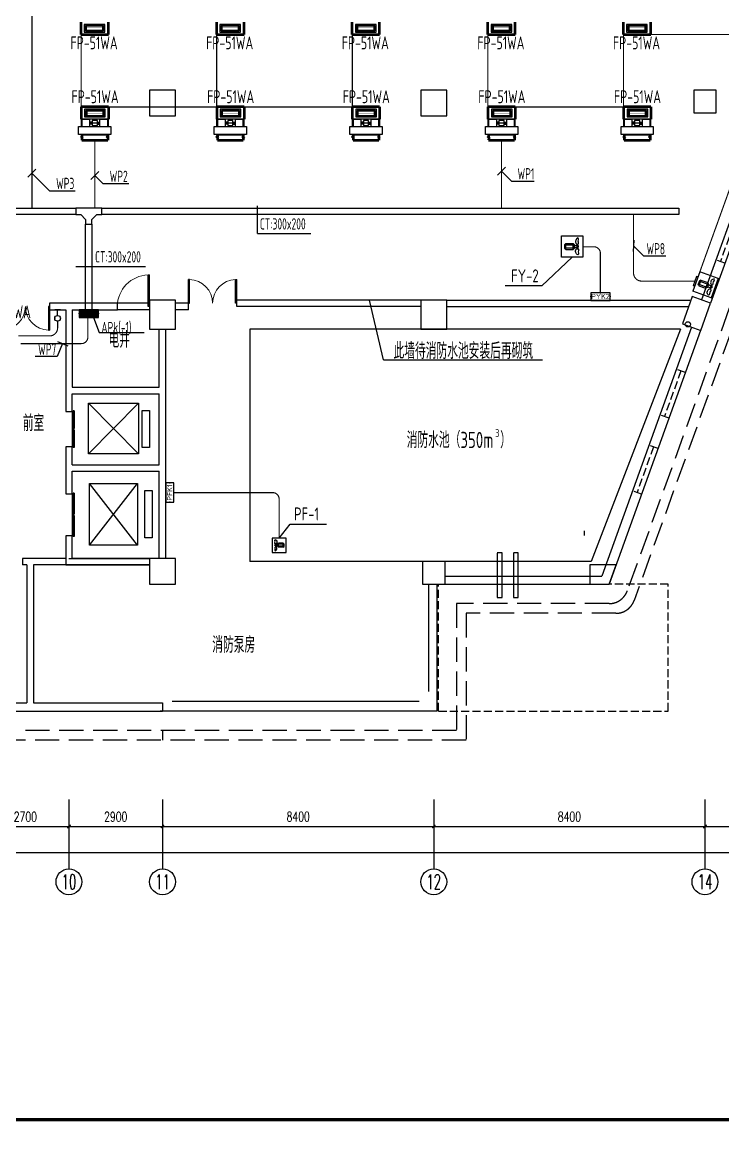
# Model space of a CAD drawing. Extents: x 2166032 to 5302137, y 581493 to 2416206.
# Drawn here: x 2374186 to 2395880, y 1271595 to 1306098 of the extents above; entities that cross this region are included whole.
import ezdxf
from ezdxf.enums import TextEntityAlignment as Align

# ---------------------------------------------------------------- set-up
doc = ezdxf.new("R2010")
doc.units = 0
doc.header["$LTSCALE"] = 1000
doc.header["$MEASUREMENT"] = 0
doc.linetypes.add('DASH', pattern=[0.35, 0.25, -0.1])
for name, color, linetype in [('3T_WOOD', 21, 'Continuous'), ('ACS_FFG_FK', 7, 'Continuous'), ('AXIS', 3, 'Continuous'), ('AXIS_TEXT', 7, 'Continuous'), ('CABLETRAY', 4, 'Continuous'), ('COLUMN', 2, 'Continuous'), ('DIM-照明', 3, 'Continuous'), ('EQUIP-照明', 3, 'Continuous'), ('EQUIP-箱柜', 3, 'Continuous'), ('EQUIP-通讯', 3, 'Continuous'), ('PUB_TEXT', 7, 'Continuous'), ('PUB_TITLE', 137, 'Continuous'), ('STAIR', 8, 'Continuous'), ('TEL_TEXT', 7, 'Continuous'), ('WALL', 8, 'Continuous'), ('WINDOW', 8, 'Continuous'), ('WIRE-照明', 1, 'Continuous'), ('地沟', 8, 'Continuous'), ('屋面', 151, 'Continuous'), ('消防', 7, 'Continuous'), ('消防排烟', 7, 'Continuous'), ('风机盘管', 7, 'Continuous')]:
    doc.layers.add(name, color=color, linetype=linetype)
doc.layers.add('ACS_KT_SB', color=130, linetype='Continuous', lineweight=13)
doc.layers.add('ACS_SFG_F2', color=6, linetype='Continuous', lineweight=50)
doc.styles.add('_TCH_AXIS', font='complex_.ttf')
doc.styles.add('_TCH_LABEL', font='!tssdeng.shx', dxfattribs={"bigfont": '!tssdchn.shx'})
doc.styles.add('_TEL_DIM', font='@tssdeng.shx', dxfattribs={"width": 0.8, "height": 3.5, "bigfont": '!tssdchn.shx'})
doc.styles.add('COMPLEX', font='complex_.ttf')
doc.styles.add('DIM_FONT', font='simplex_.ttf', dxfattribs={"width": 0.7})
doc.styles.add('HZ', font='！tssdeng.shx', dxfattribs={"bigfont": '！tssdchn.shx'})
doc.styles.get("Standard").update_dxf_attribs({"font": 'tssdeng.shx', "bigfont": 'tssdchn.shx'})
doc.styles.add('TSSD_Dimension', font='Tssdeng.shx', dxfattribs={"width": 0.7, "bigfont": 'tssdchn.shx'})
doc.styles.add('TSSD_REIN', font='tssdeng.shx', dxfattribs={"width": 0.7, "bigfont": 'tssdchn.shx'})
doc.dimstyles.new('DIMN', dxfattribs={"dimtxt": 300, "dimasz": 100, "dimexe": 250, "dimexo": 300, "dimgap": 150, "dimtad": 1, "dimdec": 0, "dimzin": 0, "dimdsep": 46, "dimtxsty": 'DIM_FONT', "dimblk": 'ARCHTICK', "dimcen": 0.09, "dimclrt": 7, "dimazin": 2, "dimtfac": 1, "dimtdec": 0, "dimtix": 1, "dimtmove": 2, "dimatfit": 3, "dimldrblk": 'ARCHTICK', "dimfxl": 1, "dimtolj": 1, "dimtzin": 0, "dimarcsym": 0})

# ---------------------------------------------------------------- blocks, each defined once
blk = doc.blocks.new('$SB61_1')
for p, q in [((-344, 91), (-380, 54)), ((-380, 54), (-380, -52)), ((-344, 91), (-134, 91)), ((-344, 91), (-344, -89)), ((-344, 43), (-134, 43)), ((-93, 50), (-134, 91)), ((-134, 91), (-134, -89)), ((-93, 50), (-93, -47)), ((-93, 32), (-10, 32)), ((-10, 66), (-10, -64)), ((-10, 66), (10, 66)), ((10, 16), (10, 66)), ((-344, -89), (-380, -52)), ((-344, -45), (-134, -45)), ((-344, -89), (-134, -89)), ((-93, -47), (-134, -89)), ((-93, -27), (-10, -27)), ((-10, -64), (10, -64)), ((10, -16), (10, -64))]:
    blk.add_line(p, q)
for points in [[(27, 198, 0.411372), (11, 254, 0.494273), (-35, 83, 0.741953), (33, 105, 0.098181), (27, 124, -0.171786), (27, 198)], [(31, -198, -0.313475), (12, -256, -0.472676), (-35, -80, -0.748081), (34, -102, -0.098181), (28, -121, 0.171786), (28, -196)]]:
    blk.add_lwpolyline(points, format="xyb")
blk.add_lwpolyline([(10, 16), (34, 16), (34, -16), (10, -16)], close=True)
for tag, p, height, style, width, flags in [('UNIT', (0, 0), 0.001, 'HZ', 0.7, 1), ('WHAT', (0, 0), 0.001, 'HZ', 0.7, 1), ('SPEC', (0, 0), 0.001, 'HZ', 0.7, 1), ('YSIZE', (34, -16), 0.15, 'DIM_FONT', 0.8, 9), ('XSIZE', (34, -16), 0.15, 'DIM_FONT', 0.8, 9)]:
    blk.add_attdef(tag, p, '', height=height, dxfattribs=dict(style=style, width=width, flags=flags))
blk = doc.blocks.new('A$C54D307B5')
at = {"layer": '消防'}
for p, q in [((165, 345), (475, 345)), ((165, 300), (165, 345)), ((475, 300), (475, 345)), ((0, -300), (0, 300)), ((0, 300), (640, 300)), ((640, -300), (640, 300)), ((0, -340), (0, -300)), ((0, -300), (640, -300)), ((0, -340), (640, -340)), ((640, -340), (640, -300))]:
    blk.add_line(p, q, dxfattribs=at)
at = {"layer": '风机盘管', "xscale": -1.057367996545509, "yscale": 1.057367996545509, "zscale": 1.0573679886336, "rotation": 90}
blk.add_blockref('$SB61_1', (321, -183), dxfattribs=at)
blk = doc.blocks.new('*X38')
at = {"color": 0}
for p, q in [((-250, 33), (-83, 200)), ((-250, 68), (-118, 200)), ((-250, 104), (-154, 200)), ((-250, 139), (-189, 200)), ((-250, 174), (-224, 200)), ((-247, 0), (-47, 200)), ((-212, 0), (-12, 200)), ((-177, 0), (23, 200)), ((-141, 0), (59, 200)), ((-106, 0), (94, 200)), ((-71, 0), (129, 200)), ((-35, 0), (165, 200)), ((0, 0), (200, 200)), ((35, 0), (235, 200)), ((71, 0), (250, 179)), ((106, 0), (250, 144)), ((141, 0), (250, 109)), ((177, 0), (250, 73)), ((212, 0), (250, 38)), ((247, 0), (250, 3))]:
    blk.add_line(p, q, dxfattribs=at)
blk = doc.blocks.new('$equip$00001421')
for p, q in [((0.75, 0.6), (-0.75, 0.6)), ((-0.75, 0.6), (-0.75, 0)), ((-0.75, 0), (0.75, 0)), ((0.75, 0), (0.75, 0.6))]:
    blk.add_line(p, q)
at = {"const_width": 0.6}
blk.add_lwpolyline([(-0.75, 0.3), (0.75, 0.3)], dxfattribs=at)
for p in [(-0.75, 0.3), (0, 0.6), (0, 0), (0.75, 0.3)]:
    blk.add_point(p)
at = {"xscale": 0.00300000000061118, "yscale": 0.00300000000061118, "zscale": 0.003}
blk.add_blockref('*X38', (0, 0), dxfattribs=at)
at = {"style": '_TCH_LABEL', "flags": 9}
blk.add_attdef('A', (0, 0), '', height=0.00002, dxfattribs=at)
blk = doc.blocks.new('H-DTDFFS-20')
for p, q in [((-0.5, 0.5), (0.5, 0.5)), ((-0.5, -0.5), (-0.5, 0.5)), ((0.5, 0.5), (-0.5, 0.5)), ((-0.44, -0.34), (-0.44, 0.34)), ((-0.44, 0.34), (0.44, 0.34)), ((-0.4, 0.3), (0.4, 0.3)), ((-0.4, -0.3), (-0.4, 0.3)), ((0.4, 0.3), (0.4, -0.3)), ((0.44, 0.34), (0.44, -0.34)), ((0.5, 0.5), (0.5, -0.5)), ((0.5, -0.5), (-0.5, -0.5)), ((0.44, -0.34), (-0.44, -0.34)), ((0.4, -0.3), (-0.4, -0.3))]:
    blk.add_line(p, q)
at = {"const_width": 0.01}
for points in [[(-0.4, 0.162), (0.4, 0.162)], [(-0.4, 0), (0.4, 0)], [(-0.4, -0.162), (0.4, -0.162)]]:
    blk.add_lwpolyline(points, dxfattribs=at)
blk = doc.blocks.new('$equip$00001212')
for p, q in [((-0.222, 0), (0.222, 0)), ((0, 0.444), (0, 0))]:
    blk.add_line(p, q)
blk.add_circle((0, 0.667), 0.222)
at = {"layer": 'EQUIP-照明'}
for p in [(0, 0.889), (-0.222, 0.667), (0, 0), (0.222, 0.667)]:
    blk.add_point(p, dxfattribs=at)
at = {"layer": 'EQUIP-照明', "flags": 9}
blk.add_attdef('A', (0, 0), '', height=0.00002, dxfattribs=at)
blk = doc.blocks.new('$equip$00001955')
for p, q in [((0.75, 0.3), (-0.75, 0.3)), ((-0.75, 0.3), (-0.75, -0.3)), ((0.75, -0.3), (0.75, 0.3)), ((-0.75, -0.3), (0.75, -0.3))]:
    blk.add_line(p, q)
for p in [(-0.75, 0), (0, 0.3), (0.75, 0), (0, -0.3)]:
    blk.add_point(p)
at = {"color": 7, "style": '_TEL_DIM'}
blk.add_attdef('$TEXT$', text='', height=0.4, dxfattribs=at).set_placement((0.005, 0.013), align=Align.MIDDLE_CENTER)
at = {"color": 7, "style": '_TEL_DIM', "flags": 1}
blk.add_attdef('A', text='', height=0.00002, dxfattribs=at).set_placement((0, 0), align=Align.MIDDLE_CENTER)
blk = doc.blocks.new('_ArchTick')
at = {"color": 0, "linetype": 'ByBlock', "const_width": 0.4}
blk.add_lwpolyline([(-0.5, -0.5), (0.5, 0.5)], dxfattribs=at)
blk = doc.blocks.new('*D2347')
at = {"layer": 'AXIS', "color": 0, "lineweight": -2}
for p, q in [((2372931, 1282032), (2372931, 1280949)), ((2375631, 1282032), (2375631, 1280949)), ((2372931, 1281199), (2375631, 1281199))]:
    blk.add_line(p, q, dxfattribs=at)
at = {"layer": 'Defpoints', "color": 0}
for p in [(2372931, 1282332), (2375631, 1282332), (2375631, 1281199)]:
    blk.add_point(p, dxfattribs=at)
at = {"layer": 'AXIS', "color": 0, "lineweight": -2, "xscale": 100, "yscale": 100, "zscale": 100, "rotation": 180}
blk.add_blockref('_ArchTick', (2372931, 1281199), dxfattribs=at)
at = {"layer": 'AXIS', "color": 0, "lineweight": -2, "xscale": 100, "yscale": 100, "zscale": 100}
blk.add_blockref('_ArchTick', (2375631, 1281199), dxfattribs=at)
at = {"layer": 'AXIS', "color": 7, "insert": (2374281, 1281501), "char_height": 300, "attachment_point": 5, "style": 'DIM_FONT'}
blk.add_mtext('\\A1;2700', dxfattribs=at)
blk = doc.blocks.new('*D2348')
at = {"layer": 'AXIS', "color": 0, "lineweight": -2}
for p, q in [((2375631, 1282032), (2375631, 1280949)), ((2378531, 1282032), (2378531, 1280949)), ((2375631, 1281199), (2378531, 1281199))]:
    blk.add_line(p, q, dxfattribs=at)
at = {"layer": 'Defpoints', "color": 0}
for p in [(2375631, 1282332), (2378531, 1282332), (2378531, 1281199)]:
    blk.add_point(p, dxfattribs=at)
at = {"layer": 'AXIS', "color": 0, "lineweight": -2, "xscale": 100, "yscale": 100, "zscale": 100, "rotation": 180}
blk.add_blockref('_ArchTick', (2375631, 1281199), dxfattribs=at)
at = {"layer": 'AXIS', "color": 0, "lineweight": -2, "xscale": 100, "yscale": 100, "zscale": 100}
blk.add_blockref('_ArchTick', (2378531, 1281199), dxfattribs=at)
at = {"layer": 'AXIS', "color": 7, "insert": (2377081, 1281501), "char_height": 300, "attachment_point": 5, "style": 'DIM_FONT'}
blk.add_mtext('\\A1;2900', dxfattribs=at)
blk = doc.blocks.new('*D2349')
at = {"layer": 'AXIS', "color": 0, "lineweight": -2}
for p, q in [((2378531, 1282032), (2378531, 1280949)), ((2386931, 1282032), (2386931, 1280949)), ((2378531, 1281199), (2386931, 1281199))]:
    blk.add_line(p, q, dxfattribs=at)
at = {"layer": 'Defpoints', "color": 0}
for p in [(2378531, 1282332), (2386931, 1282332), (2386931, 1281199)]:
    blk.add_point(p, dxfattribs=at)
at = {"layer": 'AXIS', "color": 0, "lineweight": -2, "xscale": 100, "yscale": 100, "zscale": 100, "rotation": 180}
blk.add_blockref('_ArchTick', (2378531, 1281199), dxfattribs=at)
at = {"layer": 'AXIS', "color": 0, "lineweight": -2, "xscale": 100, "yscale": 100, "zscale": 100}
blk.add_blockref('_ArchTick', (2386931, 1281199), dxfattribs=at)
at = {"layer": 'AXIS', "color": 7, "insert": (2382731, 1281504), "char_height": 300, "attachment_point": 5, "style": 'DIM_FONT'}
blk.add_mtext('\\A1;8400', dxfattribs=at)
blk = doc.blocks.new('*D2350')
at = {"layer": 'AXIS', "color": 0, "lineweight": -2}
for p, q in [((2386931, 1282032), (2386931, 1280949)), ((2395331, 1282032), (2395331, 1280949)), ((2386931, 1281199), (2395331, 1281199))]:
    blk.add_line(p, q, dxfattribs=at)
at = {"layer": 'Defpoints', "color": 0}
for p in [(2386931, 1282332), (2395331, 1282332), (2395331, 1281199)]:
    blk.add_point(p, dxfattribs=at)
at = {"layer": 'AXIS', "color": 0, "lineweight": -2, "xscale": 100, "yscale": 100, "zscale": 100, "rotation": 180}
blk.add_blockref('_ArchTick', (2386931, 1281199), dxfattribs=at)
at = {"layer": 'AXIS', "color": 0, "lineweight": -2, "xscale": 100, "yscale": 100, "zscale": 100}
blk.add_blockref('_ArchTick', (2395331, 1281199), dxfattribs=at)
at = {"layer": 'AXIS', "color": 7, "insert": (2391131, 1281504), "char_height": 300, "attachment_point": 5, "style": 'DIM_FONT'}
blk.add_mtext('\\A1;8400', dxfattribs=at)
blk = doc.blocks.new('*D2351')
at = {"layer": 'AXIS', "color": 0, "lineweight": -2}
for p, q in [((2395331, 1282032), (2395331, 1280949)), ((2401931, 1282032), (2401931, 1280949)), ((2395331, 1281199), (2401931, 1281199))]:
    blk.add_line(p, q, dxfattribs=at)
at = {"layer": 'Defpoints', "color": 0}
for p in [(2395331, 1282332), (2401931, 1282332), (2401931, 1281199)]:
    blk.add_point(p, dxfattribs=at)
at = {"layer": 'AXIS', "color": 0, "lineweight": -2, "xscale": 100, "yscale": 100, "zscale": 100, "rotation": 180}
blk.add_blockref('_ArchTick', (2395331, 1281199), dxfattribs=at)
at = {"layer": 'AXIS', "color": 0, "lineweight": -2, "xscale": 100, "yscale": 100, "zscale": 100}
blk.add_blockref('_ArchTick', (2401931, 1281199), dxfattribs=at)
at = {"layer": 'AXIS', "color": 7, "insert": (2398631, 1281501), "char_height": 300, "attachment_point": 5, "style": 'DIM_FONT'}
blk.add_mtext('\\A1;6600', dxfattribs=at)
blk = doc.blocks.new('*D2353')
at = {"layer": 'AXIS', "color": 0, "lineweight": -2}
for p, q in [((2326531, 1281732), (2326531, 1280149)), ((2404361, 1281732), (2404361, 1280149)), ((2326531, 1280399), (2404361, 1280399))]:
    blk.add_line(p, q, dxfattribs=at)
at = {"layer": 'Defpoints', "color": 0}
for p in [(2326531, 1282032), (2404361, 1282032), (2404361, 1280399)]:
    blk.add_point(p, dxfattribs=at)
at = {"layer": 'AXIS', "color": 0, "lineweight": -2, "xscale": 100, "yscale": 100, "zscale": 100, "rotation": 180}
blk.add_blockref('_ArchTick', (2326531, 1280399), dxfattribs=at)
at = {"layer": 'AXIS', "color": 0, "lineweight": -2, "xscale": 100, "yscale": 100, "zscale": 100}
blk.add_blockref('_ArchTick', (2404361, 1280399), dxfattribs=at)
at = {"layer": 'AXIS', "color": 7, "insert": (2365446, 1280701), "char_height": 300, "attachment_point": 5, "style": 'DIM_FONT'}
blk.add_mtext('\\A1;77830', dxfattribs=at)
blk = doc.blocks.new('$DorLib2D$00000001')
for p, q in [((0.45, 0.975), (0.5, 0.975)), ((0.45, 0), (0.45, 0.975)), ((0.5, 0), (0.5, 0.975)), ((0.5, 0), (0.45, 0))]:
    blk.add_line(p, q)
at = {"lineweight": 13}
blk.add_arc((0.475, 0), 0.975, 91.4693, 180, dxfattribs=at)
blk = doc.blocks.new('$TCHSYS$LDOR22D')
for p, q in [((-0.517, 0.833), (-0.017, 0.833)), ((-0.517, 0.833), (-0.517, 0.667)), ((-0.017, 0.833), (-0.017, 0.667)), ((0.017, 0.833), (0.017, 0.667)), ((0.017, 0.833), (0.517, 0.833)), ((0.517, 0.833), (0.517, 0.667)), ((-0.517, 0.667), (-0.017, 0.667)), ((0.017, 0.667), (0.517, 0.667)), ((-0.5, 0.5), (0.5, 0.5))]:
    blk.add_line(p, q)
blk = doc.blocks.new('$DorLib2D$00000002')
for p, q in [((-0.5, 0), (-0.5, 0.4875)), ((-0.475, 0.4875), (-0.5, 0.4875)), ((-0.475, 0), (-0.475, 0.4875)), ((0.475, 0), (0.475, 0.4875)), ((0.475, 0.4875), (0.5, 0.4875)), ((0.5, 0), (0.5, 0.4875)), ((-0.5, 0), (-0.475, 0)), ((0.5, 0), (0.475, 0))]:
    blk.add_line(p, q)
at = {"lineweight": 13}
for centre, start, end in [((-0.4875, 0), 0, 88.53072), ((0.4875, 0), 91.46928, 180)]:
    blk.add_arc(centre, 0.4875, start, end, dxfattribs=at)
blk = doc.blocks.new('_AXISO')
blk.add_circle((0, 0), 0.5)
at = {"layer": 'AXIS_TEXT', "style": 'COMPLEX', "width": 1.171875}
blk.add_attdef('A', text='', height=0.56, dxfattribs=at).set_placement((-0.25, -0.28), (0.25, -0.28), align=Align.FIT)

msp = doc.modelspace()

# ---------------------------------------------------------------- linework, layer by layer
at = {"color": 0}
for p, q in [((2375930.7, 1302873), (2376930.7, 1302873)), ((2375930.7, 1302623), (2375930.7, 1302873)), ((2376855.7, 1303098), (2376005.7, 1303098)), ((2376005.7, 1303098), (2376005.7, 1302873)), ((2376280.7, 1303085.5), (2376030.7, 1303085.5)), ((2376030.7, 1303085.5), (2376030.7, 1302873)), ((2376280.7, 1302873), (2376280.7, 1303085.5)), ((2376350.7, 1303010.5), (2376280.7, 1303010.5)), ((2376580.7, 1302979.2), (2376280.7, 1302979.2)), ((2376350.7, 1302948), (2376280.7, 1302948)), ((2376350.7, 1303054.2), (2376350.7, 1302904.2)), ((2376510.7, 1303054.2), (2376350.7, 1303054.2)), ((2376350.7, 1302904.2), (2376510.7, 1302904.2)), ((2376510.7, 1302904.2), (2376510.7, 1303054.2)), ((2376510.7, 1303010.5), (2376580.7, 1303010.5)), ((2376510.7, 1302948), (2376580.7, 1302948)), ((2376830.7, 1303085.5), (2376580.7, 1303085.5)), ((2376580.7, 1303085.5), (2376580.7, 1302873)), ((2376830.7, 1302873), (2376830.7, 1303085.5)), ((2376855.7, 1302873), (2376855.7, 1303098)), ((2376930.7, 1302873), (2376930.7, 1302623)), ((2380130.7, 1302873), (2381130.7, 1302873)), ((2380130.7, 1302623), (2380130.7, 1302873)), ((2381055.7, 1303098), (2380205.7, 1303098)), ((2380205.7, 1303098), (2380205.7, 1302873)), ((2380480.7, 1303085.5), (2380230.7, 1303085.5)), ((2380230.7, 1303085.5), (2380230.7, 1302873)), ((2380480.7, 1302873), (2380480.7, 1303085.5)), ((2380550.7, 1303010.5), (2380480.7, 1303010.5)), ((2380780.7, 1302979.2), (2380480.7, 1302979.2)), ((2380550.7, 1302948), (2380480.7, 1302948)), ((2380550.7, 1303054.2), (2380550.7, 1302904.2)), ((2380710.7, 1303054.2), (2380550.7, 1303054.2)), ((2380550.7, 1302904.2), (2380710.7, 1302904.2)), ((2380710.7, 1302904.2), (2380710.7, 1303054.2)), ((2380710.7, 1303010.5), (2380780.7, 1303010.5)), ((2380710.7, 1302948), (2380780.7, 1302948)), ((2381030.7, 1303085.5), (2380780.7, 1303085.5)), ((2380780.7, 1303085.5), (2380780.7, 1302873)), ((2381030.7, 1302873), (2381030.7, 1303085.5)), ((2381055.7, 1302873), (2381055.7, 1303098)), ((2381130.7, 1302873), (2381130.7, 1302623)), ((2384330.7, 1302873), (2385330.7, 1302873)), ((2384330.7, 1302623), (2384330.7, 1302873)), ((2385255.7, 1303098), (2384405.7, 1303098)), ((2384405.7, 1303098), (2384405.7, 1302873)), ((2384680.7, 1303085.5), (2384430.7, 1303085.5)), ((2384430.7, 1303085.5), (2384430.7, 1302873)), ((2384680.7, 1302873), (2384680.7, 1303085.5)), ((2384750.7, 1303010.5), (2384680.7, 1303010.5)), ((2384980.7, 1302979.2), (2384680.7, 1302979.2)), ((2384750.7, 1302948), (2384680.7, 1302948)), ((2384750.7, 1303054.2), (2384750.7, 1302904.2)), ((2384910.7, 1303054.2), (2384750.7, 1303054.2)), ((2384750.7, 1302904.2), (2384910.7, 1302904.2)), ((2384910.7, 1302904.2), (2384910.7, 1303054.2)), ((2384910.7, 1303010.5), (2384980.7, 1303010.5)), ((2384910.7, 1302948), (2384980.7, 1302948)), ((2385230.7, 1303085.5), (2384980.7, 1303085.5)), ((2384980.7, 1303085.5), (2384980.7, 1302873)), ((2385230.7, 1302873), (2385230.7, 1303085.5)), ((2385255.7, 1302873), (2385255.7, 1303098)), ((2385330.7, 1302873), (2385330.7, 1302623)), ((2388530.7, 1302873), (2389530.7, 1302873)), ((2388530.7, 1302623), (2388530.7, 1302873)), ((2389455.7, 1303098), (2388605.7, 1303098)), ((2388605.7, 1303098), (2388605.7, 1302873)), ((2388880.7, 1303085.5), (2388630.7, 1303085.5)), ((2388630.7, 1303085.5), (2388630.7, 1302873)), ((2388880.7, 1302873), (2388880.7, 1303085.5)), ((2388950.7, 1303010.5), (2388880.7, 1303010.5)), ((2389180.7, 1302979.2), (2388880.7, 1302979.2)), ((2388950.7, 1302948), (2388880.7, 1302948)), ((2388950.7, 1303054.2), (2388950.7, 1302904.2)), ((2389110.7, 1303054.2), (2388950.7, 1303054.2)), ((2388950.7, 1302904.2), (2389110.7, 1302904.2)), ((2389110.7, 1302904.2), (2389110.7, 1303054.2)), ((2389110.7, 1303010.5), (2389180.7, 1303010.5)), ((2389110.7, 1302948), (2389180.7, 1302948)), ((2389430.7, 1303085.5), (2389180.7, 1303085.5)), ((2389180.7, 1303085.5), (2389180.7, 1302873)), ((2389430.7, 1302873), (2389430.7, 1303085.5)), ((2389455.7, 1302873), (2389455.7, 1303098)), ((2389530.7, 1302873), (2389530.7, 1302623)), ((2392730.7, 1302873), (2393730.7, 1302873)), ((2392730.7, 1302623), (2392730.7, 1302873)), ((2393655.7, 1303098), (2392805.7, 1303098)), ((2392805.7, 1303098), (2392805.7, 1302873)), ((2393080.7, 1303085.5), (2392830.7, 1303085.5)), ((2392830.7, 1303085.5), (2392830.7, 1302873)), ((2393080.7, 1302873), (2393080.7, 1303085.5)), ((2393150.7, 1303010.5), (2393080.7, 1303010.5)), ((2393380.7, 1302979.2), (2393080.7, 1302979.2)), ((2393150.7, 1302948), (2393080.7, 1302948)), ((2393150.7, 1303054.2), (2393150.7, 1302904.2)), ((2393310.7, 1303054.2), (2393150.7, 1303054.2)), ((2393150.7, 1302904.2), (2393310.7, 1302904.2)), ((2393310.7, 1302904.2), (2393310.7, 1303054.2)), ((2393310.7, 1303010.5), (2393380.7, 1303010.5)), ((2393310.7, 1302948), (2393380.7, 1302948)), ((2393630.7, 1303085.5), (2393380.7, 1303085.5)), ((2393380.7, 1303085.5), (2393380.7, 1302873)), ((2393630.7, 1302873), (2393630.7, 1303085.5)), ((2393655.7, 1302873), (2393655.7, 1303098)), ((2393730.7, 1302873), (2393730.7, 1302623)), ((2376930.7, 1302623), (2375930.7, 1302623)), ((2376860.7, 1302598), (2376000.7, 1302598)), ((2376030.7, 1302623), (2376030.7, 1302598)), ((2376830.7, 1302623), (2376830.7, 1302598)), ((2381130.7, 1302623), (2380130.7, 1302623)), ((2381060.7, 1302598), (2380200.7, 1302598)), ((2380230.7, 1302623), (2380230.7, 1302598)), ((2381030.7, 1302623), (2381030.7, 1302598)), ((2385330.7, 1302623), (2384330.7, 1302623)), ((2385260.7, 1302598), (2384400.7, 1302598)), ((2384430.7, 1302623), (2384430.7, 1302598)), ((2385230.7, 1302623), (2385230.7, 1302598)), ((2389530.7, 1302623), (2388530.7, 1302623)), ((2389460.7, 1302598), (2388600.7, 1302598)), ((2388630.7, 1302623), (2388630.7, 1302598)), ((2389430.7, 1302623), (2389430.7, 1302598)), ((2393730.7, 1302623), (2392730.7, 1302623)), ((2393660.7, 1302598), (2392800.7, 1302598)), ((2392830.7, 1302623), (2392830.7, 1302598)), ((2393630.7, 1302623), (2393630.7, 1302598))]:
    msp.add_line(p, q, dxfattribs=at)
for p, q in [((2381467.1, 1299557.6), (2381467.1, 1300416.2)), ((2381467.1, 1299557.6), (2383126.9, 1299557.6)), ((2375847.9, 1298537.6), (2378006.5, 1298537.6)), ((2376386.6, 1296959.3), (2376565.4, 1296495.8)), ((2376565.4, 1296495.8), (2377960.6, 1296495.8)), ((2382141.4, 1290124.2), (2382484.5, 1290563))]:
    msp.add_line(p, q)
msp.add_circle((2604640.5, 1020101.3), 438608.5)
at = {"layer": '3T_WOOD'}
for points in [[(2386780.6, 1285374.3), (2386780.7, 1288699.3)], [(2378830.7, 1285074.3), (2386480.6, 1285074.3)]]:
    msp.add_lwpolyline(points, dxfattribs=at)
at = {"layer": 'ACS_SFG_F2'}
for p, q in [((2376008.1, 1305719.4), (2376008.1, 1306097.7)), ((2376853.2, 1305719.4), (2376853.2, 1306097.7)), ((2380208.1, 1305719.4), (2380208.1, 1306097.7)), ((2381053.2, 1305719.4), (2381053.2, 1306097.7)), ((2384408.1, 1305719.4), (2384408.1, 1306097.7)), ((2385253.2, 1305719.4), (2385253.2, 1306097.7)), ((2388608.1, 1305719.4), (2388608.1, 1306097.7)), ((2389453.2, 1305719.4), (2389453.2, 1306097.7)), ((2392808.1, 1305719.4), (2392808.1, 1306097.7)), ((2393653.2, 1305719.4), (2393653.2, 1306097.7)), ((2376008.1, 1305719.4), (2376853.2, 1305719.4)), ((2380208.1, 1305719.4), (2381053.2, 1305719.4)), ((2384408.1, 1305719.4), (2385253.2, 1305719.4)), ((2388608.1, 1305719.4), (2389453.2, 1305719.4)), ((2392808.1, 1305719.4), (2393653.2, 1305719.4)), ((2376853.2, 1303476.3), (2376008.1, 1303476.3)), ((2376008.1, 1303476.3), (2376008.1, 1303098)), ((2376853.2, 1303476.3), (2376853.2, 1303098)), ((2381053.2, 1303476.3), (2380208.1, 1303476.3)), ((2380208.1, 1303476.3), (2380208.1, 1303098)), ((2381053.2, 1303476.3), (2381053.2, 1303098)), ((2385253.2, 1303476.3), (2384408.1, 1303476.3)), ((2384408.1, 1303476.3), (2384408.1, 1303098)), ((2385253.2, 1303476.3), (2385253.2, 1303098)), ((2389453.2, 1303476.3), (2388608.1, 1303476.3)), ((2388608.1, 1303476.3), (2388608.1, 1303098)), ((2389453.2, 1303476.3), (2389453.2, 1303098)), ((2393653.2, 1303476.3), (2392808.1, 1303476.3)), ((2392808.1, 1303476.3), (2392808.1, 1303098)), ((2393653.2, 1303476.3), (2393653.2, 1303098)), ((2376030.7, 1302552.1), (2375996.1, 1302576.8)), ((2375996.1, 1302576.8), (2376054, 1302499.6)), ((2376030.7, 1302598), (2376030.7, 1302552.1)), ((2376031.2, 1302510.2), (2376030.7, 1302448)), ((2376054, 1302499.6), (2376031.2, 1302510.2)), ((2376830.7, 1302552.1), (2376796.1, 1302576.8)), ((2376796.1, 1302576.8), (2376854, 1302499.6)), ((2376830.7, 1302598), (2376830.7, 1302552.1)), ((2376831.2, 1302510.2), (2376830.7, 1302448)), ((2376854, 1302499.6), (2376831.2, 1302510.2)), ((2380230.7, 1302552.1), (2380196.1, 1302576.8)), ((2380196.1, 1302576.8), (2380254, 1302499.6)), ((2380230.7, 1302598), (2380230.7, 1302552.1)), ((2380231.2, 1302510.2), (2380230.7, 1302448)), ((2380254, 1302499.6), (2380231.2, 1302510.2)), ((2381030.7, 1302552.1), (2380996.1, 1302576.8)), ((2380996.1, 1302576.8), (2381054, 1302499.6)), ((2381030.7, 1302598), (2381030.7, 1302552.1)), ((2381031.2, 1302510.2), (2381030.7, 1302448)), ((2381054, 1302499.6), (2381031.2, 1302510.2)), ((2384430.7, 1302552.1), (2384396.1, 1302576.8)), ((2384396.1, 1302576.8), (2384454, 1302499.6)), ((2384430.7, 1302598), (2384430.7, 1302552.1)), ((2384431.2, 1302510.2), (2384430.7, 1302448)), ((2384454, 1302499.6), (2384431.2, 1302510.2)), ((2385230.7, 1302552.1), (2385196.1, 1302576.8)), ((2385196.1, 1302576.8), (2385254, 1302499.6)), ((2385230.7, 1302598), (2385230.7, 1302552.1)), ((2385231.2, 1302510.2), (2385230.7, 1302448)), ((2385254, 1302499.6), (2385231.2, 1302510.2)), ((2388630.7, 1302552.1), (2388596.1, 1302576.8)), ((2388596.1, 1302576.8), (2388654, 1302499.6)), ((2388630.7, 1302598), (2388630.7, 1302552.1)), ((2388631.2, 1302510.2), (2388630.7, 1302448)), ((2388654, 1302499.6), (2388631.2, 1302510.2)), ((2389430.7, 1302552.1), (2389396.1, 1302576.8)), ((2389396.1, 1302576.8), (2389454, 1302499.6)), ((2389430.7, 1302598), (2389430.7, 1302552.1)), ((2389431.2, 1302510.2), (2389430.7, 1302448)), ((2389454, 1302499.6), (2389431.2, 1302510.2)), ((2392830.7, 1302552.1), (2392796.1, 1302576.8)), ((2392796.1, 1302576.8), (2392854, 1302499.6)), ((2392830.7, 1302598), (2392830.7, 1302552.1)), ((2392831.2, 1302510.2), (2392830.7, 1302448)), ((2392854, 1302499.6), (2392831.2, 1302510.2)), ((2393630.7, 1302552.1), (2393596.1, 1302576.8)), ((2393596.1, 1302576.8), (2393654, 1302499.6)), ((2393630.7, 1302598), (2393630.7, 1302552.1)), ((2393631.2, 1302510.2), (2393630.7, 1302448)), ((2393654, 1302499.6), (2393631.2, 1302510.2)), ((2376030.7, 1302448), (2376830.7, 1302448)), ((2380230.7, 1302448), (2381030.7, 1302448)), ((2384430.7, 1302448), (2385230.7, 1302448)), ((2388630.7, 1302448), (2389430.7, 1302448)), ((2392830.7, 1302448), (2393630.7, 1302448))]:
    msp.add_line(p, q, dxfattribs=at)
at = {"layer": 'AXIS'}
for p, q in [((2375630.7, 1282031.7), (2375630.7, 1279886.9)), ((2378530.7, 1282031.7), (2378530.7, 1279886.9)), ((2386930.7, 1282031.7), (2386930.7, 1279886.9)), ((2395330.7, 1282031.7), (2395330.7, 1279886.9))]:
    msp.add_line(p, q, dxfattribs=at)
at = {"layer": 'CABLETRAY'}
for p, q in [((2350575.8, 1300342.7), (2375844.8, 1300342.7)), ((2375844.8, 1300142.7), (2350575.8, 1300142.7)), ((2375844.8, 1300342.7), (2375844.8, 1300142.7)), ((2376644.8, 1300342.7), (2375844.8, 1300342.7)), ((2375844.8, 1300342.7), (2375844.8, 1300142.7)), ((2375844.8, 1300142.7), (2375994.8, 1300142.7)), ((2375994.8, 1300142.7), (2376144.8, 1299992.7)), ((2376344.8, 1299992.7), (2376494.8, 1300142.7)), ((2376494.8, 1300142.7), (2376644.8, 1300142.7)), ((2376644.8, 1300142.7), (2376644.8, 1300342.7)), ((2376644.8, 1300342.7), (2394523.7, 1300342.7)), ((2376644.8, 1300142.7), (2376644.8, 1300342.7)), ((2394523.7, 1300142.7), (2376644.8, 1300142.7)), ((2394523.7, 1300342.7), (2394523.7, 1300142.7)), ((2376144.8, 1299992.7), (2376144.8, 1299842.7)), ((2376144.8, 1299842.7), (2376344.8, 1299842.7)), ((2376144.8, 1297199.3), (2376144.8, 1299842.7)), ((2376144.8, 1299842.7), (2376344.8, 1299842.7)), ((2376344.8, 1299842.7), (2376344.8, 1299992.7)), ((2376344.8, 1299842.7), (2376344.8, 1297199.3)), ((2376344.8, 1297199.3), (2376144.8, 1297199.3))]:
    msp.add_line(p, q, dxfattribs=at)
at = {"layer": 'COLUMN'}
for p, q in [((2378930.7, 1303999.3), (2378130.7, 1303999.3)), ((2378130.7, 1303999.3), (2378130.7, 1303200.6)), ((2378930.7, 1303200.6), (2378930.7, 1303999.3)), ((2387330.7, 1303999.3), (2386530.7, 1303999.3)), ((2386530.7, 1303999.3), (2386530.7, 1303199.3)), ((2387330.7, 1303199.3), (2387330.7, 1303999.3)), ((2395680.7, 1303999.3), (2394980.7, 1303999.3)), ((2394980.7, 1303999.3), (2394980.7, 1303299.3)), ((2395680.7, 1303299.3), (2395680.7, 1303999.3)), ((2378130.7, 1303200.6), (2378930.7, 1303200.6)), ((2386530.7, 1303199.3), (2387330.7, 1303199.3)), ((2394980.7, 1303299.3), (2395680.7, 1303299.3)), ((2378930.7, 1297499.3), (2378130.7, 1297499.3)), ((2378130.7, 1297499.3), (2378130.7, 1296599.3)), ((2378930.7, 1296599.3), (2378930.7, 1297499.3)), ((2387330.7, 1297499.3), (2386530.7, 1297499.3)), ((2386530.7, 1297499.3), (2386530.7, 1296599.3)), ((2387330.7, 1296599.3), (2387330.7, 1297499.3)), ((2394938.8, 1297605.4), (2394633.2, 1296758.9)), ((2395503.1, 1297401.7), (2394938.8, 1297605.4)), ((2395197.5, 1296555.2), (2395503.1, 1297401.7)), ((2394633.2, 1296758.9), (2395197.5, 1296555.2)), ((2378130.7, 1296599.3), (2378930.7, 1296599.3)), ((2386530.7, 1296599.3), (2387330.7, 1296599.3)), ((2378930.7, 1289499.3), (2378130.7, 1289499.3)), ((2378130.7, 1289499.3), (2378130.7, 1288699.3)), ((2378930.7, 1288699.3), (2378930.7, 1289499.3)), ((2387280.7, 1289399.3), (2386580.7, 1289399.3)), ((2386580.7, 1289399.3), (2386580.7, 1288699.3)), ((2387280.7, 1288699.3), (2387280.7, 1289399.3)), ((2378130.7, 1288699.3), (2378930.7, 1288699.3)), ((2386580.7, 1288699.3), (2387280.7, 1288699.3))]:
    msp.add_line(p, q, dxfattribs=at)
at = {"layer": 'DIM-照明'}
for p, q in [((2374361.3, 1301298.4), (2374608.8, 1301545.9)), ((2376306.9, 1301231), (2376554.4, 1301478.5)), ((2388906.9, 1301362), (2389154.4, 1301609.5)), ((2393125.5, 1299349.1, -800), (2393111.7, 1298999.4, -800)), ((2375274.5, 1296219.9), (2375595, 1296079.2))]:
    msp.add_line(p, q, dxfattribs=at)
for points in [[(2389030.7, 1301485.8), (2389333.9, 1301182.5)], [(2374485, 1301422.2), (2375023.8, 1300883.4)], [(2376430.7, 1301354.8), (2376682.5, 1301103)], [(2389333.9, 1301182.5), (2390042.2, 1301182.5)], [(2375023.8, 1300883.4), (2375828.1, 1300883.4)], [(2376682.5, 1301103), (2377486.8, 1301103)], [(2393118.6, 1299174.3), (2393430.8, 1298862.1)], [(2393430.8, 1298862.1), (2394114.1, 1298862.1)], [(2375434.8, 1296149.6), (2375270.7, 1295747.1)], [(2375270.7, 1295747.1), (2374587.4, 1295747.1)]]:
    msp.add_lwpolyline(points, dxfattribs=at)
at = {"layer": 'PUB_TITLE', "const_width": 100}
msp.add_lwpolyline([(2316531.7, 1272119.6), (2418131.7, 1272119.6), (2418131.7, 1329519.6), (2316531.7, 1329519.6)], close=True, dxfattribs=at)
at = {"layer": 'STAIR'}
for p, q in [((2376236.5, 1292732.3), (2376236.5, 1294307.3)), ((2376236.5, 1294307.3), (2377786.5, 1294307.3)), ((2377786.5, 1292732.3), (2376236.5, 1294307.3)), ((2376236.5, 1292732.3), (2377786.5, 1294307.3)), ((2377786.5, 1294307.3), (2377786.5, 1292732.3)), ((2377901.8, 1292932.3), (2377901.8, 1294082.3)), ((2377901.8, 1294082.3), (2378126.8, 1294082.3)), ((2378126.8, 1294082.3), (2378126.8, 1292932.3)), ((2378126.8, 1292932.3), (2377901.8, 1292932.3)), ((2377786.5, 1292732.3), (2376236.5, 1292732.3)), ((2376271.2, 1289910), (2376271.2, 1291822.9)), ((2376271.2, 1291822.9), (2377755.7, 1291822.9)), ((2377755.7, 1289910), (2376271.2, 1291822.9)), ((2376271.2, 1289910), (2377755.7, 1291822.9)), ((2377755.7, 1291822.9), (2377755.7, 1289910)), ((2377980.7, 1290135), (2377980.7, 1291597.9)), ((2377980.7, 1291597.9), (2378205.7, 1291597.9)), ((2378205.7, 1291597.9), (2378205.7, 1290135)), ((2378205.7, 1290135), (2377980.7, 1290135)), ((2377755.7, 1289910), (2376271.2, 1289910))]:
    msp.add_line(p, q, dxfattribs=at)
at = {"layer": 'WALL'}
for p, q in [((2397316.4, 1303308.7), (2395220.5, 1297503.7)), ((2397598.5, 1303206.8), (2395502.7, 1297401.9)), ((2375630.7, 1297399.3), (2375030.7, 1297399.3)), ((2375030.7, 1297399.3), (2375030.7, 1297199.3)), ((2377130.7, 1297399.3), (2375630.7, 1297399.3)), ((2377130.7, 1297199.3), (2377130.7, 1297399.3)), ((2379330.6, 1297399.3), (2378930.7, 1297399.3)), ((2379330.6, 1297199.3), (2379330.6, 1297399.3)), ((2386530.7, 1297499.6), (2380830.6, 1297499.6)), ((2380830.6, 1297299.6), (2380830.6, 1297499.6)), ((2385369.7, 1295644.4), (2384939.6, 1297499.3)), ((2386530.7, 1297499.3), (2386530.7, 1297499.6)), ((2394859.1, 1297484.7), (2387330.7, 1297484.7)), ((2375030.7, 1297199.3), (2375530.7, 1297199.3)), ((2375530.7, 1297199.3), (2375530.7, 1294699.3)), ((2375730.7, 1297199.3), (2375730.7, 1294799.3)), ((2375730.7, 1297199.3), (2377130.7, 1297199.3)), ((2379330.6, 1297199.3), (2378930.7, 1297199.3)), ((2386530.7, 1297299.6), (2380830.6, 1297299.6)), ((2394823, 1297284.7), (2387330.7, 1297284.7)), ((2394914.9, 1296657.2), (2392131.9, 1288949.3)), ((2378430.7, 1294799.3), (2378430.7, 1296599.3)), ((2378630.7, 1294699.3), (2378630.7, 1296599.3)), ((2395197, 1296555.4), (2392360.6, 1288699.3)), ((2385369.7, 1295644.4), (2390297.1, 1295644.4)), ((2375530.7, 1294699.3), (2375530.7, 1294049.3)), ((2375730.7, 1294799.3), (2378430.7, 1294799.3)), ((2375730.7, 1294599.3), (2378430.7, 1294599.3)), ((2375730.7, 1294049.3), (2375730.7, 1294599.3)), ((2378430.7, 1292399.3), (2378430.7, 1294599.3)), ((2378630.7, 1292299.3), (2378630.7, 1294699.3)), ((2375530.7, 1294049.3), (2375730.7, 1294049.3)), ((2375730.7, 1292949.3), (2375530.7, 1292949.3)), ((2375530.7, 1292949.3), (2375530.7, 1292299.3)), ((2375730.7, 1292399.3), (2375730.7, 1292949.3)), ((2375530.7, 1292299.3), (2375530.7, 1291499.3)), ((2375730.7, 1292399.3), (2378430.7, 1292399.3)), ((2375730.7, 1292199.3), (2378430.7, 1292199.3)), ((2375730.7, 1291499.3), (2375730.7, 1292199.3)), ((2378430.7, 1289499.3), (2378430.7, 1292199.3)), ((2378630.7, 1289499.3), (2378630.7, 1292299.3)), ((2375530.7, 1291499.3), (2375730.7, 1291499.3)), ((2375730.7, 1290199.3), (2375530.7, 1290199.3)), ((2375530.7, 1290199.3), (2375530.7, 1289299.3)), ((2375730.7, 1289501), (2375730.7, 1290199.3)), ((2374530.7, 1289501), (2374190.8, 1289501)), ((2374190.8, 1289501), (2374190.8, 1289301)), ((2375530.7, 1289501), (2374530.7, 1289501)), ((2375540.6, 1289501), (2375186.5, 1289501)), ((2375630.7, 1289499.3), (2378130.7, 1289499.3)), ((2378530.7, 1289501), (2375730.7, 1289501)), ((2374330.7, 1289301), (2374190.8, 1289301)), ((2374330.7, 1289301), (2374330.7, 1288899.3)), ((2374530.7, 1289301), (2374530.7, 1288799.3)), ((2375630.7, 1289301), (2374530.7, 1289301)), ((2375530.7, 1289299.3), (2378130.7, 1289299.3)), ((2378130.7, 1289301), (2375630.7, 1289301)), ((2374330.7, 1288899.3), (2374330.7, 1285024.3)), ((2374530.7, 1288799.3), (2374530.7, 1285024.3)), ((2387280.7, 1288949.3), (2392131.9, 1288949.3)), ((2387280.7, 1288699.3), (2392360.6, 1288699.3)), ((2368830.7, 1285024.3), (2374330.7, 1285024.3)), ((2374530.7, 1285024.3), (2378530.7, 1285024.3)), ((2378530.7, 1285024.3), (2378530.7, 1284774.3)), ((2368730.7, 1284774.3), (2378530.7, 1284774.3))]:
    msp.add_line(p, q, dxfattribs=at)
at = {"layer": 'WALL', "color": 2}
for p, q in [((2394571.5, 1296598.6), (2381230.7, 1296599.3)), ((2381230.7, 1296599.3), (2381230.7, 1289398.6)), ((2394571.5, 1296598.6), (2391801, 1289398.6)), ((2391801, 1289398.6), (2381230.7, 1289398.6)), ((2389049.3, 1289667.2), (2388899.3, 1289667.2)), ((2388899.3, 1289663.9), (2388899.3, 1288285.6)), ((2389049.3, 1288285.6), (2389049.3, 1289667.2)), ((2389549.2, 1289667.2), (2389399.2, 1289667.2)), ((2389399.2, 1289663.9), (2389399.2, 1288285.6)), ((2389549.2, 1288285.6), (2389549.2, 1289667.2)), ((2387080.6, 1288699.3), (2392360.6, 1288699.3)), ((2388899.3, 1288285.6), (2389049.3, 1288285.6)), ((2389399.2, 1288285.6), (2389549.2, 1288285.6))]:
    msp.add_line(p, q, dxfattribs=at)
at = {"layer": 'WALL', "color": 2, "linetype": 'DASH'}
for p, q in [((2387080.6, 1284774.3), (2387080.6, 1288699.3)), ((2394193.6, 1288699.3), (2392362.8, 1288699.3)), ((2394193.6, 1284774.3), (2394193.6, 1288699.3)), ((2387080.6, 1284774.3), (2394193.6, 1284774.3))]:
    msp.add_line(p, q, dxfattribs=at)
at = {"layer": 'WALL'}
for points in [[(2391762.8, 1289299.3), (2391760.5, 1288699.3), (2392362.8, 1288699.3), (2392579.4, 1289299.3), (2391762.8, 1289299.3)], [(2387030.7, 1288699.3), (2387030.7, 1284774.3), (2378455.7, 1284774.3)]]:
    msp.add_lwpolyline(points, dxfattribs=at)
at = {"layer": 'WINDOW', "linetype": 'DASH'}
for p, q in [((2396317.4, 1300100.2, 800), (2395808, 1298689.4, 800)), ((2395949.1, 1298638.4, 800), (2395667, 1298740.3, 800)), ((2394585.5, 1295303.3, 800), (2394076.1, 1293892.5, 800)), ((2394726.6, 1295252.4, 800), (2394444.4, 1295354.3, 800)), ((2394217.2, 1293841.5, 800), (2393935, 1293943.4, 800)), ((2393736.5, 1292951.9, 800), (2393227.1, 1291541, 800)), ((2393877.6, 1292900.9, 800), (2393595.4, 1293002.8, 800)), ((2393368.2, 1291490.1, 800), (2393086.1, 1291592, 800))]:
    msp.add_line(p, q, dxfattribs=at)
at = {"layer": 'WINDOW'}
for p, q in [((2378130.7, 1297399.3), (2377130.7, 1297399.3)), ((2378130.7, 1297199.3), (2377130.7, 1297199.3))]:
    msp.add_line(p, q, dxfattribs=at)
at = {"layer": 'WIRE-照明', "linetype": 'Continuous', "const_width": 35}
for points in [[(2374485, 1311267.1), (2374485, 1300342.7)], [(2376008.1, 1305719.4), (2376008.1, 1303476.3)], [(2380208.1, 1305719.4), (2380208.1, 1303476.3)], [(2384408.1, 1305719.4), (2384408.1, 1303476.3)], [(2388608.1, 1305719.4), (2388608.1, 1303476.3)], [(2392808.1, 1305719.4), (2392808.1, 1303476.3)], [(2393653.2, 1305719.4), (2397008.1, 1305719.4)], [(2376853.2, 1303476.3), (2380208.1, 1303476.3)], [(2381053.2, 1303476.3), (2384408.1, 1303476.4)], [(2389453.2, 1303476.3), (2392808.1, 1303476.3)], [(2376430.7, 1302448), (2376430.7, 1300342.7)], [(2389030.7, 1302448), (2389030.7, 1300342.7)]]:
    msp.add_lwpolyline(points, dxfattribs=at)
at = {"layer": 'WIRE-照明', "linetype": 'Continuous', "const_width": 35, "elevation": -800}
msp.add_lwpolyline([(2395171.4, 1298370.1), (2397352.1, 1304420.8)], dxfattribs=at)
msp.add_lwpolyline([(2395020.1, 1298084.5), (2393368.6, 1298084.5, -0.4142136), (2393118.6, 1298334.5), (2393118.6, 1300142.7)], format="xyb", dxfattribs=at)
at = {"layer": 'WIRE-照明', "linetype": 'Continuous', "const_width": 35}
for points in [[(2391547.5, 1299147.7), (2391890.7, 1299147.7, -0.4142136), (2392090.7, 1298947.7), (2392090.7, 1297725.3)], [(2376216.9, 1296959.3), (2376216.9, 1296349.6, -0.4142136), (2376016.9, 1296149.6), (2374139.7, 1296149.6)], [(2375280.7, 1296843.8), (2375280.7, 1296637.1, -0.4142136), (2375030.7, 1296387.1), (2374064.7, 1296387.1)], [(2378876.2, 1291536.5), (2381941.4, 1291536.5, -0.4142136), (2382141.4, 1291336.5), (2382141.4, 1290124.2)]]:
    msp.add_lwpolyline(points, format="xyb", dxfattribs=at)
at = {"layer": '地沟', "linetype": 'DASH', "ltscale": 3}
for p, q in [((2391584.6, 1290357.1), (2391584.6, 1290207.1)), ((2387630.7, 1288099.3), (2387630.7, 1284174.3)), ((2387930.7, 1287799.3), (2387930.7, 1283874.3)), ((2387630.7, 1284174.3), (2325830.7, 1284174.3)), ((2387930.7, 1283874.3), (2358230.7, 1283874.3)), ((2378530.7, 1284174.3), (2378530.7, 1283874.3))]:
    msp.add_line(p, q, dxfattribs=at)
for points in [[(2386030.7, 1317824.3), (2386030.7, 1324999.3), (2402842.1, 1324999.3), (2404998.3, 1321935), (2392925, 1288495.6, -0.3160084), (2392360.6, 1288099.3), (2387630.7, 1288099.3)], [(2398283.1, 1302452.7), (2393135.6, 1288195.6, -0.3160084), (2392571.3, 1287799.3), (2387930.7, 1287799.3)]]:
    msp.add_lwpolyline(points, format="xyb", dxfattribs=at)
at = {"layer": '屋面', "color": 6}
msp.add_circle((2394802.2, 1296746.3), 80, dxfattribs=at)
at = {"layer": '消防排烟'}
for p, q in [((2391217.9, 1298828.4), (2390273.6, 1297935.5)), ((2390273.6, 1297935.5), (2389145.3, 1297935.5)), ((2382484.5, 1290563), (2383612.8, 1290563))]:
    msp.add_line(p, q, dxfattribs=at)
for points in [[(2391547.5, 1298828.4), (2390888.3, 1298828.4), (2390888.3, 1299487.5), (2391547.5, 1299487.5)], [(2381921.7, 1289684.8), (2382361.1, 1289684.8), (2382361.1, 1290124.2), (2381921.7, 1290124.2)]]:
    msp.add_lwpolyline(points, close=True, dxfattribs=at)

# ---------------------------------------------------------------- block references
at = {"xscale": -1, "rotation": 70.1805686675571}
msp.add_blockref('A$C54D307B5', (2395453.4, 1298268.5, -800), dxfattribs=at)
at = {"layer": 'ACS_FFG_FK', "xscale": -640, "yscale": 240, "zscale": 0.7999999999999972}
for p in [(2376424.2, 1305910.4, -52), (2380624.2, 1305910.4, -52), (2384824.2, 1305910.4, -52), (2389024.2, 1305910.4, -52), (2393224.2, 1305910.4, -52)]:
    msp.add_blockref('H-DTDFFS-20', p, dxfattribs=at)
at = {"layer": 'ACS_FFG_FK', "xscale": -640, "yscale": 240, "zscale": 0.7999999999999972, "rotation": 180}
for p in [(2376437.1, 1303285.4, -52), (2380637.1, 1303285.4, -52), (2384837.1, 1303285.4, -52), (2389037.1, 1303285.4, -52), (2393237.1, 1303285.4, -52)]:
    msp.add_blockref('H-DTDFFS-20', p, dxfattribs=at)
at = {"layer": 'AXIS'}
ref = msp.add_blockref('_AXISO', (2375630.7, 1279486.9), dxfattribs=dict(at, xscale=800, yscale=800, zscale=800))
ref.add_attrib('A', '10', dxfattribs={"layer": 'AXIS_TEXT', "height": 452.55, "style": '_TCH_AXIS', "width": 0.597514}).set_placement((2375404.4, 1279260.6), (2375856.9, 1279260.6), align=Align.FIT)
ref = msp.add_blockref('_AXISO', (2378530.7, 1279486.9), dxfattribs=dict(at, xscale=800, yscale=800, zscale=800))
ref.add_attrib('A', '11', dxfattribs={"layer": 'AXIS_TEXT', "height": 452.55, "style": '_TCH_AXIS', "width": 0.694043}).set_placement((2378304.4, 1279260.6), (2378756.9, 1279260.6), align=Align.FIT)
ref = msp.add_blockref('_AXISO', (2386930.7, 1279486.9), dxfattribs=dict(at, xscale=800, yscale=800, zscale=800))
ref.add_attrib('A', '12', dxfattribs={"layer": 'AXIS_TEXT', "height": 452.55, "style": '_TCH_AXIS', "width": 0.597514}).set_placement((2386704.4, 1279260.6), (2387156.9, 1279260.6), align=Align.FIT)
ref = msp.add_blockref('_AXISO', (2395330.7, 1279486.9), dxfattribs=dict(at, xscale=800, yscale=800, zscale=800))
ref.add_attrib('A', '14', dxfattribs={"layer": 'AXIS_TEXT', "height": 452.55, "style": '_TCH_AXIS', "width": 0.581255}).set_placement((2395104.4, 1279260.6), (2395556.9, 1279260.6), align=Align.FIT)
at = {"layer": 'EQUIP-照明', "xscale": 400, "yscale": 400, "zscale": 400, "rotation": 180}
msp.add_blockref('$equip$00001212', (2375280.7, 1297199.3), dxfattribs=at)
at = {"layer": 'EQUIP-箱柜', "xscale": 400, "yscale": 400, "zscale": 400, "rotation": 180}
msp.add_blockref('$equip$00001421', (2376244.8, 1297199.3), dxfattribs=at)
at = {"layer": 'EQUIP-通讯', "xscale": 400, "yscale": 400, "zscale": 400}
msp.add_blockref('$equip$00001955', (2392090.7, 1297605.3), dxfattribs=at).add_auto_attribs({'$TEXT$': 'PYK2'})
at = {"layer": 'EQUIP-通讯', "xscale": 400, "yscale": 400, "zscale": 400, "rotation": 90}
msp.add_blockref('$equip$00001955', (2378756.2, 1291536.5), dxfattribs=at).add_auto_attribs({'$TEXT$': 'PFK1'})
at = {"layer": 'WALL', "color": 2, "xscale": -1500, "yscale": 1500, "zscale": 100, "rotation": 2.699805056971186e-11}
msp.add_blockref('$DorLib2D$00000002', (2380080.6, 1297399.6), dxfattribs=at)
at = {"layer": 'WINDOW'}
for name, p, xscale, yscale, zscale, rotation in [('$DorLib2D$00000001', (2377630.7, 1297299.3), -1000, -1000, -1000, 179.999999999931), ('$DorLib2D$00000002', (2374280.7, 1297299.3), -1500, 1500, -1500, 179.9999999999358), ('$TCHSYS$LDOR22D', (2375630.7, 1293499.3), 1100, 200, 1100, 270.0000000000778), ('$TCHSYS$LDOR22D', (2375630.7, 1290849.3), 1300, 200, 1300, 270.0000000000828)]:
    msp.add_blockref(name, p, dxfattribs=dict(at, xscale=xscale, yscale=yscale, zscale=zscale, rotation=rotation))
at = {"layer": '消防排烟', "extrusion": (0, 0, -1)}
for p, xscale, yscale, zscale, rotation in [((-2391382.7, 1299159.4), 1.038130430970341, 1.038130431086756, -1.038130431225696, 179.9999994667155), ((-2382031.6, 1289905.4), -0.6920869539026171, 0.6920869541354477, -0.6920869541850685, 180.000000530072)]:
    msp.add_blockref('$SB61_1', p, dxfattribs=dict(at, xscale=xscale, yscale=yscale, zscale=zscale, rotation=rotation))

# ---------------------------------------------------------------- texts
at = {"layer": 'ACS_KT_SB', "color": 0, "style": 'TSSD_Dimension', "width": 0.7}
for s, p in [('FP-51WA', (2375679.9, 1305260.7, -125)), ('FP-51WA', (2379879.9, 1305260.7, -125)), ('FP-51WA', (2384079.9, 1305260.7, -125)), ('FP-51WA', (2388279.9, 1305260.7, -125)), ('FP-51WA', (2392479.9, 1305260.7, -125)), ('FP-51WA', (2375710.6, 1303593.6, -125)), ('FP-51WA', (2379910.6, 1303593.6, -125)), ('FP-51WA', (2384110.6, 1303593.6, -125)), ('FP-51WA', (2388310.6, 1303593.6, -125)), ('FP-51WA', (2392510.6, 1303593.6, -125)), ('FP-68WA', (2372927, 1296932.5, -125))]:
    msp.add_text(s, height=400, dxfattribs=at).set_placement(p)
at = {"layer": 'DIM-照明', "color": 7, "style": '_TEL_DIM', "width": 0.64}
for s, p in [('WP2', (2376891, 1301153)), ('WP1', (2389524, 1301232.5)), ('WP3', (2375232.3, 1300933.4)), ('WP8', (2393518.3, 1298912.1, -800)), ('WP7', (2374674.9, 1295797.1))]:
    msp.add_text(s, height=350, dxfattribs=at).set_placement(p)
at = {"layer": 'PUB_TEXT', "style": 'TSSD_REIN', "width": 0.7}
for s, p in [('电井', (2376855.9, 1296020.9)), ('此墙待消防水池安装后再砌筑', (2385685.2, 1295674)), ('前室', (2374200.8, 1293437.7)), ('消防水池（350m ）', (2386093.1, 1292916.5)), ('消防泵房', (2380069.5, 1286574.8))]:
    msp.add_text(s, height=500, dxfattribs=at).set_placement(p)
at = {"layer": 'PUB_TEXT', "color": 7, "style": 'TSSD_REIN', "width": 0.7}
msp.add_text('3', height=250, dxfattribs=at).set_placement((2388830.1, 1293254.3))
at = {"layer": 'TEL_TEXT', "style": '_TEL_DIM', "width": 0.64}
for s, p in [('CT:300x200', (2381545.7, 1299680.6)), ('CT:300x200', (2376439.8, 1298660.6)), ('APk(-1)', (2376634.7, 1296473.5))]:
    msp.add_text(s, height=350, dxfattribs=at).set_placement(p)
at = {"layer": '消防排烟', "color": 0, "style": 'TSSD_REIN', "width": 0.75}
for s, p in [('FY-2', (2389327.6, 1298048.3)), ('PF-1', (2382599.7, 1290675.8))]:
    msp.add_text(s, height=400, dxfattribs=at).set_placement(p)

# ---------------------------------------------------------------- dimensions: what is measured, and where the dimension line sits
at = {"layer": 'AXIS'}
for p1, p2, distance, picture, middle in [((2372930.7, 1282331.7), (2375630.7, 1282331.7), -1132.4, '*D2347', (2374280.7, 1281500.7)), ((2375630.7, 1282331.7), (2378530.7, 1282331.7), -1132.4, '*D2348', (2377080.7, 1281500.7)), ((2378530.7, 1282331.7), (2386930.7, 1282331.7), -1132.4, '*D2349', (2382730.7, 1281504.2)), ((2386930.7, 1282331.7), (2395330.7, 1282331.7), -1132.4, '*D2350', (2391130.7, 1281504.2)), ((2395330.7, 1282331.7), (2401930.7, 1282331.7), -1132.4, '*D2351', (2398630.7, 1281500.7)), ((2326530.7, 1282031.7), (2404360.7, 1282031.7), -1632.4, '*D2353', (2365445.7, 1280700.7))]:
    dim = msp.add_aligned_dim(p1=p1, p2=p2, distance=distance, dimstyle='DIMN', dxfattribs=at)
    dim.commit()
    dim.dimension.update_dxf_attribs({"geometry": picture, "text_midpoint": middle})

doc.saveas('drawing.dxf')
